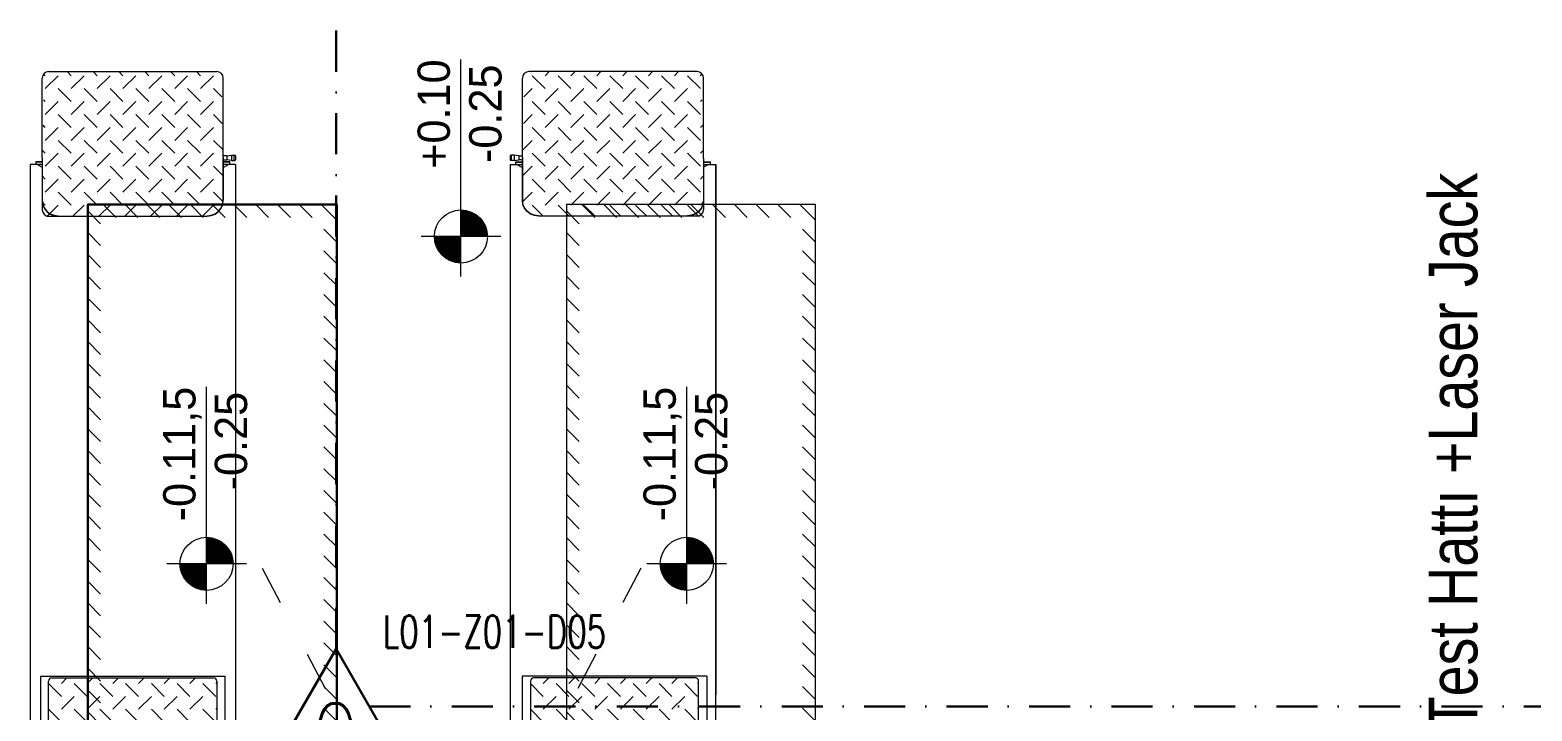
# Model space of a CAD drawing. Extents: x -3709 to 34975, y -230 to 8245.
# Drawn here: x 634.4 to 1098.8, y 823.5 to 1034.1 of the extents above; entities that cross this region are included whole.
import ezdxf
from ezdxf.enums import TextEntityAlignment as Align

# ---------------------------------------------------------------- set-up
doc = ezdxf.new("R2010")
doc.units = 0
doc.linetypes.add('ACAD_ISO03W100', pattern=[30, 12, -18])
doc.linetypes.add('DASHDOT', pattern=[25.4, 12.7, -6.35, 0, -6.35])
doc.layers.get('0').update_dxf_attribs({"color": 9, "lineweight": 9})
for name, color, linetype, lineweight in [('B_Ekipman_Zemin', 155, 'Continuous', 9), ('E-DEDEKTÖR NUMARALARI', 20, 'Continuous', 30), ('E-KABLO', 7, 'Continuous', 30), ('E-OPTİK DUMAN DEDEKTÖRÜ', 7, 'Continuous', 30)]:
    doc.layers.add(name, color=color, linetype=linetype, lineweight=lineweight)
doc.styles.add('E-YAZI', font='txttw.shx')
doc.styles.add('HAS100', font='GOTHIC.TTF', dxfattribs={"height": 200})
doc.styles.add('MuuM_TEXT-STANDART', font='ARIALN.TTF')

# ---------------------------------------------------------------- blocks, each defined once
blk = doc.blocks.new('4800makaslift')
for p, q in [((14253.2, 12261.5), (14253.2, 12507)), ((14263, 12514.5), (14259.7, 12517.8)), ((14263, 12474.5), (14303, 12514.5)), ((14273.2, 12527), (14793.2, 12527)), ((14343, 12514.5), (14330.5, 12527)), ((14343, 12474.5), (14383, 12514.5)), ((14423, 12514.5), (14410.5, 12527)), ((14423, 12474.5), (14463, 12514.5)), ((14503, 12514.5), (14490.5, 12527)), ((14503, 12474.5), (14543, 12514.5)), ((14583, 12514.5), (14570.5, 12527)), ((14583, 12474.5), (14623, 12514.5)), ((14663, 12514.5), (14650.5, 12527)), ((14663, 12474.5), (14703, 12514.5)), ((14743, 12514.5), (14730.5, 12527)), ((14743, 12474.5), (14783, 12514.5)), ((14813.2, 12261.5), (14813.2, 12507)), ((15738.2, 12261.5), (15738.2, 12507)), ((16278.2, 12527), (15758.2, 12527)), ((15808.3, 12474.5), (15768.3, 12514.5)), ((15808.3, 12514.5), (15820.8, 12527)), ((15888.3, 12474.5), (15848.3, 12514.5)), ((15888.3, 12514.5), (15900.8, 12527)), ((15968.3, 12474.5), (15928.3, 12514.5)), ((15968.3, 12514.5), (15980.8, 12527)), ((16048.3, 12474.5), (16008.3, 12514.5)), ((16048.3, 12514.5), (16060.8, 12527)), ((16128.3, 12474.5), (16088.3, 12514.5)), ((16128.3, 12514.5), (16140.8, 12527)), ((16208.3, 12474.5), (16168.3, 12514.5)), ((16208.3, 12514.5), (16220.8, 12527)), ((16288.3, 12474.5), (16248.3, 12514.5)), ((16288.3, 12514.5), (16291.6, 12517.8)), ((16298.2, 12261.5), (16298.2, 12507)), ((14343, 12434.5), (14303, 12474.5)), ((14423, 12434.5), (14383, 12474.5)), ((14503, 12434.5), (14463, 12474.5)), ((14583, 12434.5), (14543, 12474.5)), ((14663, 12434.5), (14623, 12474.5)), ((14743, 12434.5), (14703, 12474.5)), ((14808.3, 12449.2), (14783, 12474.5)), ((15743, 12449.2), (15768.3, 12474.5)), ((15808.3, 12434.5), (15848.3, 12474.5)), ((15888.3, 12434.5), (15928.3, 12474.5)), ((15968.3, 12434.5), (16008.3, 12474.5)), ((16048.3, 12434.5), (16088.3, 12474.5)), ((16128.3, 12434.5), (16168.3, 12474.5)), ((16208.3, 12434.5), (16248.3, 12474.5)), ((14263, 12434.5), (14257.8, 12439.7)), ((14263, 12394.5), (14303, 12434.5)), ((14343, 12394.5), (14383, 12434.5)), ((14423, 12394.5), (14463, 12434.5)), ((14503, 12394.5), (14543, 12434.5)), ((14583, 12394.5), (14623, 12434.5)), ((14663, 12394.5), (14703, 12434.5)), ((14743, 12394.5), (14783, 12434.5)), ((15808.3, 12394.5), (15768.3, 12434.5)), ((15888.3, 12394.5), (15848.3, 12434.5)), ((15968.3, 12394.5), (15928.3, 12434.5)), ((16048.3, 12394.5), (16008.3, 12434.5)), ((16128.3, 12394.5), (16088.3, 12434.5)), ((16208.3, 12394.5), (16168.3, 12434.5)), ((16288.3, 12394.5), (16248.3, 12434.5)), ((16288.3, 12434.5), (16293.6, 12439.7)), ((14263, 12354.5), (14255.9, 12361.6)), ((14263, 12314.5), (14303, 12354.5)), ((14343, 12354.5), (14303, 12394.5)), ((14343, 12314.5), (14383, 12354.5)), ((14423, 12354.5), (14383, 12394.5)), ((14423, 12314.5), (14463, 12354.5)), ((14503, 12354.5), (14463, 12394.5)), ((14503, 12314.5), (14543, 12354.5)), ((14583, 12354.5), (14543, 12394.5)), ((14583, 12314.5), (14623, 12354.5)), ((14663, 12354.5), (14623, 12394.5)), ((14663, 12314.5), (14703, 12354.5)), ((14743, 12354.5), (14703, 12394.5)), ((14743, 12314.5), (14783, 12354.5)), ((14810.3, 12367.1), (14783, 12394.5)), ((15741, 12367.1), (15768.3, 12394.5)), ((15808.3, 12314.5), (15768.3, 12354.5)), ((15808.3, 12354.5), (15848.3, 12394.5)), ((15888.3, 12314.5), (15848.3, 12354.5)), ((15888.3, 12354.5), (15928.3, 12394.5)), ((15968.3, 12314.5), (15928.3, 12354.5)), ((15968.3, 12354.5), (16008.3, 12394.5)), ((16048.3, 12314.5), (16008.3, 12354.5)), ((16048.3, 12354.5), (16088.3, 12394.5)), ((16128.3, 12314.5), (16088.3, 12354.5)), ((16128.3, 12354.5), (16168.3, 12394.5)), ((16208.3, 12314.5), (16168.3, 12354.5)), ((16208.3, 12354.5), (16248.3, 12394.5)), ((16288.3, 12314.5), (16248.3, 12354.5)), ((16288.3, 12354.5), (16295.5, 12361.6)), ((14343, 12274.5), (14303, 12314.5)), ((14423, 12274.5), (14383, 12314.5)), ((14503, 12274.5), (14463, 12314.5)), ((14583, 12274.5), (14543, 12314.5)), ((14663, 12274.5), (14623, 12314.5)), ((14743, 12274.5), (14703, 12314.5)), ((14812.4, 12285.1), (14783, 12314.5)), ((15739, 12285.1), (15768.3, 12314.5)), ((15808.3, 12274.5), (15848.3, 12314.5)), ((15888.3, 12274.5), (15928.3, 12314.5)), ((15968.3, 12274.5), (16008.3, 12314.5)), ((16048.3, 12274.5), (16088.3, 12314.5)), ((16128.3, 12274.5), (16168.3, 12314.5)), ((16208.3, 12274.5), (16248.3, 12314.5)), ((14263, 12274.5), (14254, 12283.5)), ((14303, 12274.5), (14263, 12234.5)), ((14383, 12274.5), (14343, 12234.5)), ((14463, 12274.5), (14423, 12234.5)), ((14543, 12274.5), (14503, 12234.5)), ((14623, 12274.5), (14583, 12234.5)), ((14703, 12274.5), (14663, 12234.5)), ((14783, 12274.5), (14743, 12234.5)), ((14824.1, 12266.5), (14813.2, 12266.5)), ((14813.2, 12261.5), (14813.2, 12129.4)), ((14824.1, 12266.6), (14839.1, 12268.6)), ((14824.1, 12266.6), (14824.1, 12254.5)), ((14839.1, 12268.6), (14849.1, 12268.6)), ((14839.1, 12268.6), (14839.1, 12252.6)), ((14847.1, 12254.6), (14847.1, 12266.6)), ((14851.1, 12266.6), (14851.1, 12254.6)), ((15700.3, 12266.6), (15700.3, 12254.6)), ((15712.3, 12268.6), (15702.3, 12268.6)), ((15704.3, 12254.6), (15704.3, 12266.6)), ((15712.3, 12268.6), (15712.3, 12252.6)), ((15727.3, 12266.6), (15712.3, 12268.6)), ((15727.3, 12266.6), (15727.3, 12254.5)), ((15727.3, 12266.5), (15738.2, 12266.5)), ((15738.2, 12261.5), (15738.2, 12129.4)), ((15768.3, 12274.5), (15808.3, 12234.5)), ((15848.3, 12274.5), (15888.3, 12234.5)), ((15928.3, 12274.5), (15968.3, 12234.5)), ((16008.3, 12274.5), (16048.3, 12234.5)), ((16088.3, 12274.5), (16128.3, 12234.5)), ((16168.3, 12274.5), (16208.3, 12234.5)), ((16248.3, 12274.5), (16288.3, 12234.5)), ((16288.3, 12274.5), (16297.4, 12283.5)), ((14253.2, 12239.6), (14215.7, 12239.6)), ((14215.7, 12239.6), (14215.7, 7239.6)), ((14253.2, 12247.6), (14233.2, 12247.6)), ((14233.2, 12247.6), (14233.2, 12239.6)), ((14253.2, 12247), (14235.7, 12247)), ((14239.8, 12239.1), (14253.1, 12231.4)), ((14253.2, 12258.4), (14253.2, 12100)), ((14253.2, 12258.3), (14253.2, 12130.2)), ((14303, 12234.5), (14343, 12194.5)), ((14383, 12234.5), (14423, 12194.5)), ((14463, 12234.5), (14503, 12194.5)), ((14543, 12234.5), (14583, 12194.5)), ((14623, 12234.5), (14663, 12194.5)), ((14703, 12234.5), (14743, 12194.5)), ((14783, 12234.5), (14813.2, 12204.3)), ((14813.2, 12130.2), (14813.2, 12258.3)), ((14813.2, 12254.5), (14824.1, 12254.5)), ((14833.2, 12247.6), (14813.2, 12247.6)), ((14830.7, 12247), (14813.2, 12247)), ((14850.7, 12239.6), (14813.2, 12239.6)), ((14828.4, 12238.4), (14814, 12230.1)), ((14839.1, 12252.6), (14824.1, 12254.5)), ((14833.2, 12239.6), (14833.2, 12247.6)), ((14839.1, 12252.6), (14849.1, 12252.6)), ((14850.7, 12239.6), (14850.7, 7239.6)), ((15700.7, 12239.6), (15700.7, 7239.6)), ((15700.7, 12239.6), (15738.2, 12239.6)), ((15712.3, 12252.6), (15702.3, 12252.6)), ((15712.3, 12252.6), (15727.3, 12254.5)), ((15718.2, 12239.6), (15718.2, 12247.6)), ((15718.2, 12247.6), (15738.2, 12247.6)), ((15720.7, 12247), (15738.2, 12247)), ((15722.9, 12238.4), (15737.4, 12230.1)), ((15738.2, 12254.5), (15727.3, 12254.5)), ((15738.2, 12130.2), (15738.2, 12258.3)), ((15768.3, 12234.5), (15738.2, 12204.3)), ((15848.3, 12234.5), (15808.3, 12194.5)), ((15928.3, 12234.5), (15888.3, 12194.5)), ((16008.3, 12234.5), (15968.3, 12194.5)), ((16088.3, 12234.5), (16048.3, 12194.5)), ((16168.3, 12234.5), (16128.3, 12194.5)), ((16248.3, 12234.5), (16208.3, 12194.5)), ((16298.2, 12258.4), (16298.2, 12100)), ((16298.2, 12258.3), (16298.2, 12130.2)), ((16298.2, 12247.6), (16318.2, 12247.6)), ((16298.2, 12247), (16315.7, 12247)), ((16298.2, 12239.6), (16335.7, 12239.6)), ((16311.6, 12239.1), (16298.3, 12231.4)), ((16318.2, 12247.6), (16318.2, 12239.6)), ((16335.7, 12239.6), (16335.7, 10600.3)), ((16335.7, 7239.6), (16335.7, 12239.6)), ((14253.2, 12204.3), (14263, 12194.5)), ((14303, 12194.5), (14263, 12154.5)), ((14383, 12194.5), (14343, 12154.5)), ((14463, 12194.5), (14423, 12154.5)), ((14543, 12194.5), (14503, 12154.5)), ((14623, 12194.5), (14583, 12154.5)), ((14703, 12194.5), (14663, 12154.5)), ((14783, 12194.5), (14743, 12154.5)), ((15768.3, 12194.5), (15808.3, 12154.5)), ((15848.3, 12194.5), (15888.3, 12154.5)), ((15928.3, 12194.5), (15968.3, 12154.5)), ((16008.3, 12194.5), (16048.3, 12154.5)), ((16088.3, 12194.5), (16128.3, 12154.5)), ((16168.3, 12194.5), (16208.3, 12154.5)), ((16248.3, 12194.5), (16288.3, 12154.5)), ((16298.2, 12204.3), (16288.3, 12194.5)), ((14253.2, 12124.3), (14263, 12114.5)), ((14303, 12154.5), (14343, 12114.5)), ((14383, 12154.5), (14423, 12114.5)), ((14463, 12154.5), (14503, 12114.5)), ((14543, 12154.5), (14583, 12114.5)), ((14623, 12154.5), (14663, 12114.5)), ((14703, 12154.5), (14743, 12114.5)), ((14783, 12154.5), (14813.2, 12124.3)), ((14811.5, 12117.5), (14813.2, 12130.2)), ((15768.3, 12154.5), (15738.2, 12124.3)), ((15739.9, 12117.5), (15738.2, 12130.2)), ((15848.3, 12154.5), (15808.3, 12114.5)), ((15928.3, 12154.5), (15888.3, 12114.5)), ((16008.3, 12154.5), (15968.3, 12114.5)), ((16088.3, 12154.5), (16048.3, 12114.5)), ((16168.3, 12154.5), (16128.3, 12114.5)), ((16248.3, 12154.5), (16208.3, 12114.5)), ((16298.2, 12124.3), (16288.3, 12114.5)), ((14268.2, 12080), (14763.2, 12080.1)), ((14303, 12114.5), (14269, 12080.4)), ((14273.2, 12080), (14763.2, 12081)), ((14290.2, 12081.8), (14303.2, 12080.1)), ((14308.2, 12080.1), (14308.2, 12080)), ((14308.2, 12080), (14758.2, 12080)), ((14383, 12114.5), (14348.5, 12080)), ((14463, 12114.5), (14428.5, 12080)), ((14543, 12114.5), (14508.5, 12080)), ((14623, 12114.5), (14588.5, 12080)), ((14703, 12114.5), (14668.5, 12080)), ((14783, 12114.5), (14748.5, 12080)), ((15768.3, 12114.5), (15802.8, 12080)), ((16278.2, 12080), (15788.2, 12081)), ((16283.2, 12080), (15788.2, 12080.1)), ((16243.2, 12080), (15793.2, 12080)), ((15848.3, 12114.5), (15882.8, 12080)), ((15928.3, 12114.5), (15962.8, 12080)), ((16008.3, 12114.5), (16042.8, 12080)), ((16088.3, 12114.5), (16122.8, 12080)), ((16168.3, 12114.5), (16202.8, 12080)), ((16243.2, 12080.1), (16243.2, 12080)), ((16261.1, 12081.8), (16248.2, 12080.1)), ((16248.3, 12114.5), (16282.4, 12080.4))]:
    blk.add_line(p, q)
for points in [[(14253.2, 12130.2), (14254.9, 12117.5), (14259.9, 12105.6), (14267.8, 12095.4), (14278.2, 12087.6), (14290.2, 12082.7), (14303.2, 12081)], [(14253.2, 12129.4), (14254.9, 12116.6), (14259.9, 12104.7), (14267.8, 12094.6), (14278.2, 12086.7), (14290.2, 12081.8)], [(14763.2, 12080.1), (14776.1, 12081.8), (14788.2, 12086.7), (14798.5, 12094.6), (14806.5, 12104.7), (14811.5, 12116.6), (14813.2, 12129.4)], [(15788.2, 12080.1), (15775.2, 12081.8), (15763.2, 12086.7), (15752.8, 12094.6), (15744.9, 12104.7), (15739.9, 12116.6), (15738.2, 12129.4)], [(16298.2, 12130.2), (16296.5, 12117.5), (16291.5, 12105.6), (16283.5, 12095.4), (16273.2, 12087.6), (16261.1, 12082.7), (16248.2, 12081)], [(16298.2, 12129.4), (16296.5, 12116.6), (16291.5, 12104.7), (16283.5, 12094.6), (16273.2, 12086.7), (16261.1, 12081.8)], [(14763.2, 12081), (14776.1, 12082.7), (14788.2, 12087.6), (14798.5, 12095.4), (14806.5, 12105.6), (14811.5, 12117.5)], [(15788.2, 12081), (15775.2, 12082.7), (15763.2, 12087.6), (15752.8, 12095.4), (15744.9, 12105.6), (15739.9, 12117.5)]]:
    blk.add_lwpolyline(points)
for centre, radius, start, end in [((14273.2, 12507), 20, 90, 180), ((14793.2, 12507), 20, 0, 90), ((15758.2, 12507), 20, 90, 180), ((16278.2, 12507), 20, 360, 90), ((14273.2, 12258.4), 20, 171.1197, 180), ((14849.1, 12266.6), 2, 0, 180), ((15702.3, 12266.6), 2, 360, 180), ((16278.2, 12258.4), 20, 360, 8.8803), ((14849.1, 12254.6), 2, 180, 0), ((15702.3, 12254.6), 2, 180, 360), ((14273.2, 12100), 20, 180, 270), ((16278.2, 12100), 20, 270, 360)]:
    blk.add_arc(centre, radius, start, end)
blk = doc.blocks.new('plus')
h = blk.add_hatch()
h.set_pattern_fill('DIAPLATE', color=256, scale=900, angle=315, style=0)
h.set_pattern_definition([(315, (53255.65, 6092.743), (79.5495, 1e-13), [56.25, -56.25]), (45, (53295.43, 6092.743), (-9e-14, 79.5495), [56.25, -56.25])])
h.paths.add_polyline_path([(53265.7, 6092.7, 0.41711), (53255.7, 6082.6), (53255.7, 5792.6, 0.411323), (53265.7, 5782.7), (53765.7, 5782.7, 0.414214), (53775.7, 5792.7), (53775.7, 6082.7, 0.414214), (53765.7, 6092.7)])
h = blk.add_hatch()
h.set_pattern_fill('DIAPLATE', color=256, scale=900, angle=315, style=0)
h.set_pattern_definition([(315, (54745.65, 6092.743), (79.5495, 1e-13), [56.25, -56.25]), (45, (54785.427, 6092.743), (-9e-14, 79.5495), [56.25, -56.25])])
h.paths.add_polyline_path([(54755.7, 6092.7, 0.414214), (54745.7, 6082.7), (54745.7, 5792.7, 0.414214), (54755.7, 5782.7), (55255.7, 5782.7, 0.41711), (55265.7, 5792.8), (55265.7, 6082.8, 0.411323), (55255.7, 6092.7)])
h = blk.add_hatch()
h.set_pattern_fill('DIAPLATE', color=256, scale=900, angle=315, style=0)
h.set_pattern_definition([(315, (53255.65, 4727.74), (79.5495, 1e-13), [56.25, -56.25]), (45, (53295.43, 4727.74), (-9e-14, 79.5495), [56.25, -56.25])])
h.paths.add_polyline_path([(53765.7, 4417.7, 0.414214), (53775.7, 4427.7), (53775.7, 4717.7, 0.414214), (53765.7, 4727.7), (53265.7, 4727.7, 0.41711), (53255.7, 4717.6), (53255.7, 4427.6, 0.411323), (53265.7, 4417.7)])
h = blk.add_hatch()
h.set_pattern_fill('DIAPLATE', color=256, scale=900, angle=315, style=0)
h.set_pattern_definition([(315, (54745.65, 4727.74), (79.5495, 1e-13), [56.25, -56.25]), (45, (54785.427, 4727.74), (-9e-14, 79.5495), [56.25, -56.25])])
h.paths.add_polyline_path([(55255.7, 4417.7, 0.41711), (55265.7, 4427.8), (55265.7, 4717.8, 0.411323), (55255.7, 4727.7), (54755.7, 4727.7, 0.414214), (54745.7, 4717.7), (54745.7, 4427.7, 0.414214), (54755.7, 4417.7)])
for p, q in [((53230.7, 6097.7), (53230.7, 5777.7)), ((53230.7, 6097.7), (53800.7, 6097.7)), ((53265.7, 6092.7), (53765.7, 6092.7)), ((53800.7, 6097.7), (53800.7, 5777.7)), ((54720.7, 6097.7), (54720.7, 5777.7)), ((55290.7, 6097.7), (54720.7, 6097.7)), ((55255.7, 6092.7), (54755.7, 6092.7)), ((55290.7, 6097.7), (55290.7, 5777.7)), ((53255.7, 5792.7), (53255.7, 6082.7)), ((53775.7, 6082.7), (53775.7, 5792.7)), ((54745.7, 6082.7), (54745.7, 5792.7)), ((55265.7, 5792.7), (55265.7, 6082.7)), ((53230.7, 5777.7), (53800.7, 5777.7)), ((53238.7, 4732.7), (53238.7, 5777.7)), ((53765.7, 5782.7), (53265.7, 5782.7)), ((53275.1, 5777.7), (53275.1, 4732.7)), ((53315.1, 5777.7), (53315.1, 4732.7)), ((53355.1, 5777.7), (53355.1, 4732.7)), ((53395.1, 5777.7), (53395.1, 4732.7)), ((53435.1, 5777.7), (53435.1, 4732.7)), ((53475.1, 5777.7), (53475.1, 4732.7)), ((53515.1, 5777.7), (53515.1, 4732.7)), ((53555.1, 5777.7), (53555.1, 4732.7)), ((53595.1, 5777.7), (53595.1, 4732.7)), ((53635.1, 5777.7), (53635.1, 4732.7)), ((53675.1, 5777.7), (53675.1, 4732.7)), ((53715.1, 5777.7), (53715.1, 4732.7)), ((53755.1, 5777.7), (53755.1, 4732.7)), ((53792.7, 4732.7), (53792.7, 5777.7)), ((55290.7, 5777.7), (54720.7, 5777.7)), ((54728.7, 4732.7), (54728.7, 5777.7)), ((54755.7, 5782.7), (55255.7, 5782.7)), ((54766.2, 5777.7), (54766.2, 4732.7)), ((54806.2, 5777.7), (54806.2, 4732.7)), ((54846.2, 5777.7), (54846.2, 4732.7)), ((54886.2, 5777.7), (54886.2, 4732.7)), ((54926.2, 5777.7), (54926.2, 4732.7)), ((54966.2, 5777.7), (54966.2, 4732.7)), ((55006.2, 5777.7), (55006.2, 4732.7)), ((55046.2, 5777.7), (55046.2, 4732.7)), ((55086.2, 5777.7), (55086.2, 4732.7)), ((55126.2, 5777.7), (55126.2, 4732.7)), ((55166.2, 5777.7), (55166.2, 4732.7)), ((55206.2, 5777.7), (55206.2, 4732.7)), ((55246.2, 5777.7), (55246.2, 4732.7)), ((55282.7, 4732.7), (55282.7, 5777.7)), ((53230.7, 4412.7), (53230.7, 4732.7)), ((53800.7, 4732.7), (53230.7, 4732.7)), ((53255.7, 4427.7), (53255.7, 4717.7)), ((53265.7, 4727.7), (53765.7, 4727.7)), ((53775.7, 4717.7), (53775.7, 4427.7)), ((53800.7, 4412.7), (53800.7, 4732.7)), ((54720.7, 4412.7), (54720.7, 4732.7)), ((54720.7, 4732.7), (55290.7, 4732.7)), ((54745.7, 4717.7), (54745.7, 4427.7)), ((55255.7, 4727.7), (54755.7, 4727.7)), ((55265.7, 4427.7), (55265.7, 4717.7)), ((55290.7, 4412.7), (55290.7, 4732.7)), ((53800.7, 4412.7), (53230.7, 4412.7)), ((53765.7, 4417.7), (53265.7, 4417.7)), ((54720.7, 4412.7), (55290.7, 4412.7)), ((54755.7, 4417.7), (55255.7, 4417.7))]:
    blk.add_line(p, q)
for centre, start, end in [((53265.7, 6082.7), 90, 180), ((53765.7, 6082.7), 360, 90), ((54755.7, 6082.7), 90, 180), ((55255.7, 6082.7), 0, 90), ((53265.7, 5792.7), 180, 270), ((53765.7, 5792.7), 270, 360), ((54755.7, 5792.7), 180, 270), ((55255.7, 5792.7), 270, 0), ((53265.7, 4717.7), 90, 180), ((53765.7, 4717.7), 360, 90), ((54755.7, 4717.7), 90, 180), ((55255.7, 4717.7), 0, 90), ((53265.7, 4427.7), 180, 270), ((53765.7, 4427.7), 270, 360), ((54755.7, 4427.7), 180, 270), ((55255.7, 4427.7), 270, 0)]:
    blk.add_arc(centre, 10, start, end)
blk = doc.blocks.new('100_OPTİK DUMAN DEDEKTÖRÜ 085')
at = {"layer": 'E-OPTİK DUMAN DEDEKTÖRÜ', "color": 4}
blk.add_lwpolyline([(2.059, 0), (0, 3.566), (-2.059, 0)], close=True, dxfattribs=at)
at = {"layer": 'E-OPTİK DUMAN DEDEKTÖRÜ', "color": 3, "style": 'E-YAZI'}
blk.add_text('O', height=1.36, dxfattribs=at).set_placement((-0.022, 1.201), align=Align.MIDDLE)
blk = doc.blocks.new('*U543')
for p, q in [((0, -123.2), (0, 123.2)), ((-123.2, 0), (547.7, 0))]:
    blk.add_line(p, q)
at = {"const_width": 82.1}
for points in [[(0, 41.1, 0.414214), (-41.1, 0, 0.414214)], [(0, -41.1, 0.414214), (41.1, 0, 0.414214)]]:
    blk.add_lwpolyline(points, format="xyb", dxfattribs=at)
blk.add_circle((0, 0), 82.1)
at = {"style": 'HAS100'}
for tag, p in [('%%P0.00', (547.7, 34.2)), ('-0.07', (531.9, -125.4))]:
    blk.add_attdef(tag, text='', height=100, dxfattribs=at).set_placement(p, align=Align.RIGHT)

msp = doc.modelspace()

# ---------------------------------------------------------------- hatches: boundary and pattern name
at = {"lineweight": 0}
h = msp.add_hatch(dxfattribs=at)
h.set_pattern_fill('ANSI31', color=256, scale=1.5, angle=270, style=0)
h.set_pattern_definition([(315, (125.0925, 1182.0227), (3.367596, 3.367596), [])])
h.paths.add_polyline_path([(729.23, 980.11), (652.23, 980.11), (652.23, 487.11), (729.23, 487.11)])
h.paths.add_polyline_path([(725.23, 976.11), (656.23, 976.11), (656.23, 491.11), (725.23, 491.11)], flags=16)
h = msp.add_hatch(dxfattribs=at)
h.set_pattern_fill('ANSI31', color=256, scale=1.5, angle=270, style=0)
h.set_pattern_definition([(315, (273.0925, 1182.0227), (3.367596, 3.367596), [])])
h.paths.add_polyline_path([(877.23, 980.11), (800.23, 980.11), (800.23, 487.11), (877.23, 487.11)])
h.paths.add_polyline_path([(873.23, 976.11), (804.23, 976.11), (804.23, 491.11), (873.23, 491.11)], flags=16)

# ---------------------------------------------------------------- linework, layer by layer
msp.add_line((729.23, 525.11), (729.23, 980.11), dxfattribs=at)
at = {"linetype": 'ACAD_ISO03W100', "lineweight": 0}
for p, q in [((706.16, 867.73), (750.54, 782.87)), ((823.29, 867.73), (778.91, 782.87))]:
    msp.add_line(p, q, dxfattribs=at)
at = {"lineweight": 30}
msp.add_lwpolyline([(729.23, 980.11), (652.23, 980.11), (652.23, 487.11), (729.23, 487.11)], close=True, dxfattribs=at)
msp.add_lwpolyline([(877.23, 980.11), (800.23, 980.11), (800.23, 487.11), (877.23, 487.11)], close=True)
at = {"layer": 'E-KABLO', "color": 6, "linetype": 'DASHDOT'}
for p, q in [((729.02, 842.72), (729.02, 1215.72)), ((739.31, 824.9), (1218.94, 824.9))]:
    msp.add_line(p, q, dxfattribs=at)

# ---------------------------------------------------------------- block references
at = {"xscale": 0.1, "yscale": 0.1, "zscale": 0.1, "rotation": 90}
for p, values in [((767.64, 970.26), {'-0.07': '-0.25', '%%P0.00': '+0.10'}), ((688.98, 869.03), {'-0.07': '-0.25', '%%P0.00': '-0.11,5'}), ((837.48, 869.03), {'-0.07': '-0.25', '%%P0.00': '-0.11,5'})]:
    msp.add_blockref('*U543', p, dxfattribs=at).add_auto_attribs(values)
at = {"layer": 'B_Ekipman_Zemin', "xscale": 0.1, "yscale": 0.1, "zscale": 0.1}
for name, p in [('4800makaslift', (-787.17, -231.46)), ('plus', (-4685.45, 224.49))]:
    msp.add_blockref(name, p, dxfattribs=at)
at = {"layer": 'E-OPTİK DUMAN DEDEKTÖRÜ', "xscale": 10, "yscale": 10, "zscale": 10}
msp.add_blockref('100_OPTİK DUMAN DEDEKTÖRÜ 085', (729.02, 807.07), dxfattribs=at)

# ---------------------------------------------------------------- texts
at = {"insert": (1066.91, 459.9), "char_height": 15, "width": 530.2046, "attachment_point": 1, "rotation": 90, "style": 'MuuM_TEXT-STANDART'}
msp.add_mtext('Nussbaum Uni Lift 5000 NT+Ön Takım Boşluk Test Hattı +Laser Jack', dxfattribs=at)
at = {"layer": 'E-DEDEKTÖR NUMARALARI', "style": 'E-YAZI', "width": 0.7}
msp.add_text('L01-Z01-D05', height=10, dxfattribs=at).set_placement((743.49, 843.02))

doc.saveas('drawing.dxf')
